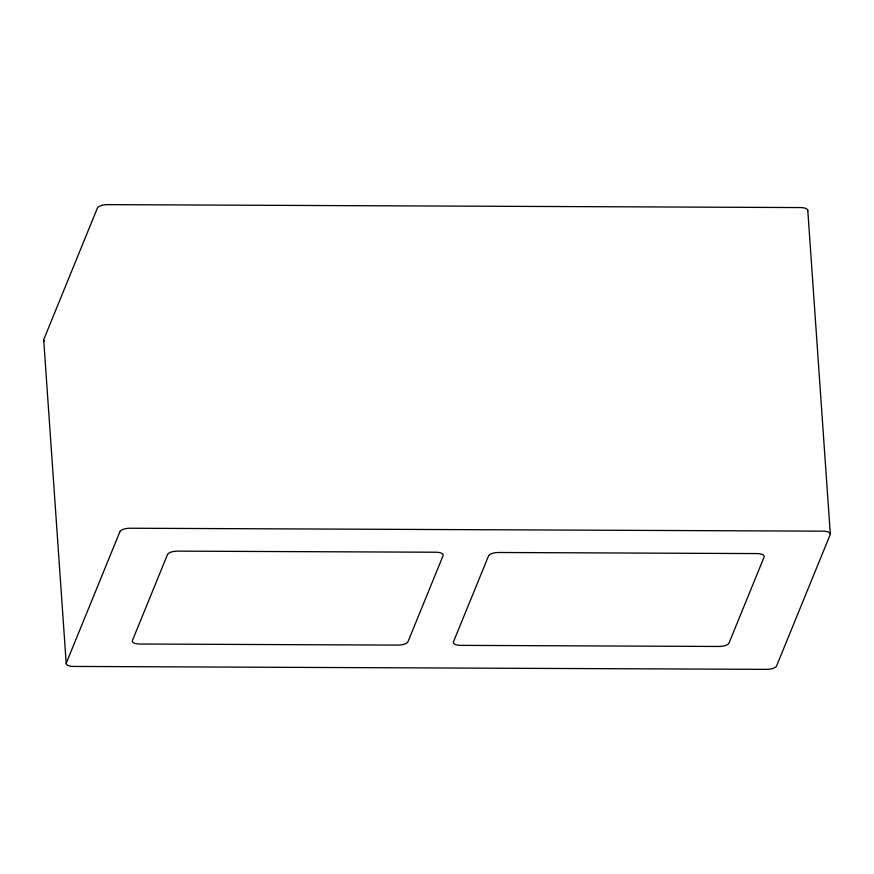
<?xml version="1.0" encoding="UTF-8"?>
<svg xmlns="http://www.w3.org/2000/svg" width="874" height="874" viewBox="0 0 874 874"><rect width="100%" height="100%" fill="white"/><g stroke="black" fill="none" stroke-linecap="round" stroke-linejoin="round"><path stroke-width="1.31" d="M807.784 210.383L830.3 533.981M43.711 340.084L66.227 663.672M44.203 341.057A8.653 3.354 -4 0 1 43.809 339.407L97.429 208.001A8.653 3.354 -4 0 1 107.338 204.636L800.54 207.564A8.653 3.354 -4 0 1 807.674 210.995M119.946 531.6L66.326 663.005A8.653 3.354 -4 0 0 73.831 666.436L766.662 669.364A8.653 3.354 -4 0 0 776.571 665.999L830.191 534.593A8.653 3.354 -4 0 0 823.057 531.163L129.865 528.235A8.653 3.354 -4 0 0 119.946 531.6M167.524 554.498L132.389 640.587A8.653 3.354 -4 0 0 139.534 644.018L398.052 645.11A8.653 3.354 -4 0 0 407.961 641.745L443.096 555.656A8.653 3.354 -4 0 0 435.962 552.226L177.433 551.133A8.653 3.354 -4 0 0 167.524 554.498M488.555 555.853L453.42 641.942A8.653 3.354 -4 0 0 459.811 645.362L719.084 646.465A8.653 3.354 -4 0 0 728.992 643.1L764.127 557.011A8.653 3.354 -4 0 0 756.993 553.581L498.464 552.488A8.653 3.354 -4 0 0 488.555 555.853"/></g></svg>
